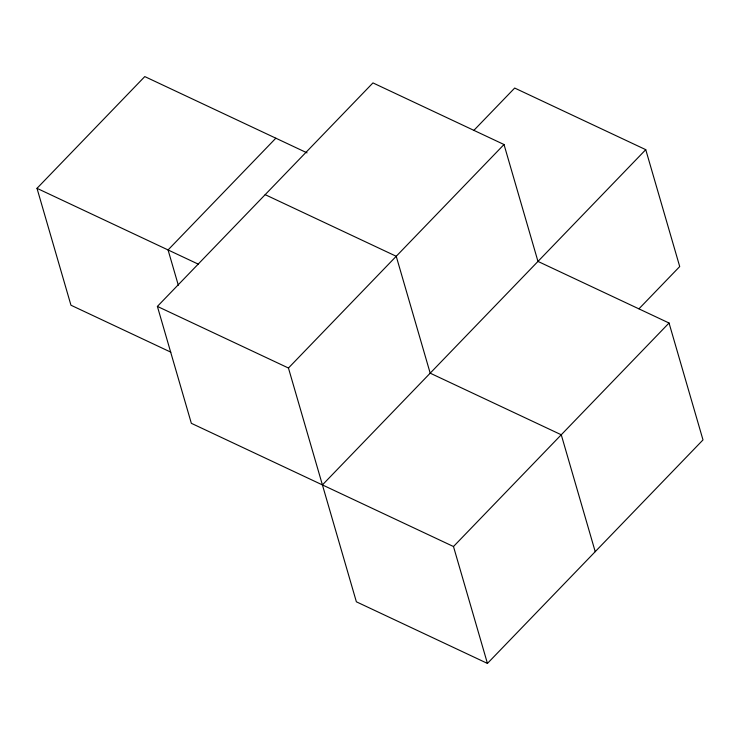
<?xml version="1.0" encoding="UTF-8"?>
<svg xmlns="http://www.w3.org/2000/svg" width="740" height="740" viewBox="0 0 740 740"><rect width="100%" height="100%" fill="white"/><g stroke="black" fill="none" stroke-linecap="round" stroke-linejoin="round"><path stroke-width="1.11" d="M170.82 352.166L70.957 305.222L37 188.33L144.781 76.581L307.054 152.865M275.844 138.195L168.063 249.944L178.322 285.233M157.389 306.416L372.951 82.908L504.014 144.522L537.971 261.414L669.043 323.019L703 439.911L487.438 663.419L356.375 601.805L288.452 368.021L157.389 306.416L191.346 423.308L453.481 546.527L487.438 663.419M473.97 130.268L514.688 88.051L645.752 149.665L679.718 266.557L638.999 308.774M288.452 368.021L504.014 144.522M322.418 484.913L645.752 149.665M453.481 546.527L669.043 323.019M265.17 194.657L396.233 256.271L430.19 373.164L561.262 434.778L595.219 551.67M37 188.33L198.228 264.125"/></g></svg>
